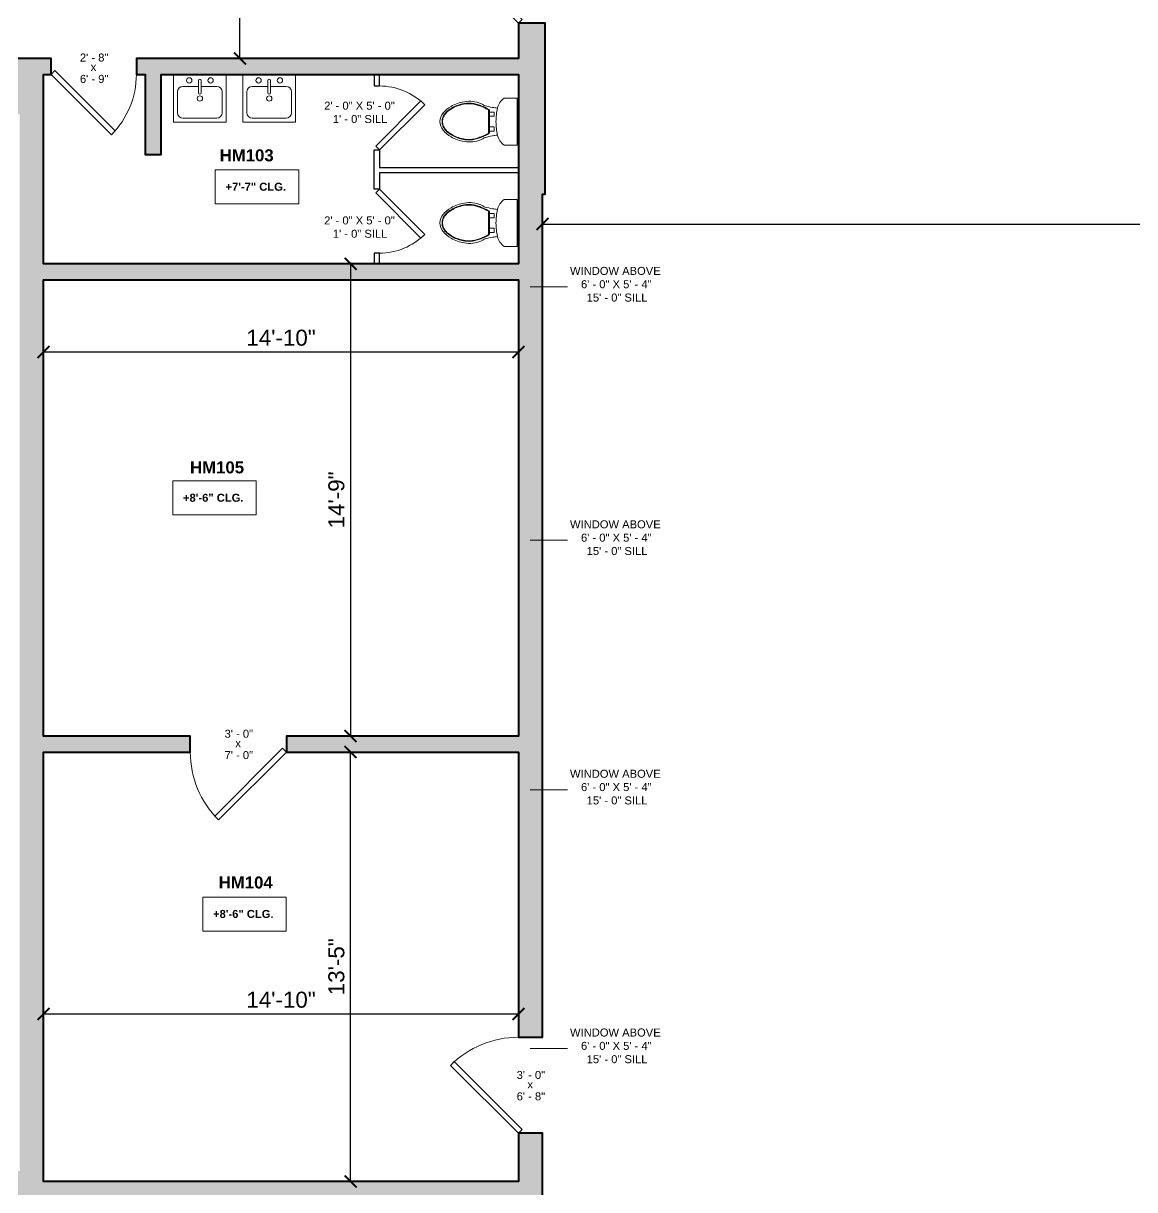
# Model space of a CAD drawing. Header units: inches. Extents: x -2078 to 106214, y -964 to 6385.
# Drawn here: x 73301.3 to 73717.9, y 3817.1 to 4254.3 of the extents above; entities that cross this region are included whole.
import ezdxf

# ---------------------------------------------------------------- set-up
doc = ezdxf.new("R2010")
doc.units = ezdxf.units.IN
doc.header["$MEASUREMENT"] = 0
for name, color, linetype, lineweight in [('A-ANNO', 2, 'Continuous', 5), ('A-ANNO-DIMS', 1, 'Continuous', 9), ('A-DETAIL-2', 20, 'Continuous', 25), ('A-DOOR', 1, 'Continuous', 18), ('A-FIXT', 150, 'Continuous', 9), ('A-WALL', 3, 'Continuous', 40)]:
    doc.layers.add(name, color=color, linetype=linetype, lineweight=lineweight)
doc.layers.add('A-HATCH', color=9, linetype='Continuous')
doc.styles.add('Arial_1', font='arial.ttf', dxfattribs={"height": 0.0625})
doc.styles.add('Arial_2', font='arial.ttf', dxfattribs={"height": 3})
doc.styles.add('Arial_B', font='arialbd.ttf', dxfattribs={"height": 4.5})
doc.styles.add('Arial_B_1', font='arialbd.ttf', dxfattribs={"height": 3})
doc.styles.add('JC', font='arial.ttf', dxfattribs={"height": 0.125})
doc.dimstyles.new('JC-DIMS', dxfattribs={"dimtxt": 0.125, "dimasz": 0.09375, "dimexe": 0.09375, "dimexo": 0.09375, "dimgap": 0.046875, "dimtad": 1, "dimdec": 1, "dimzin": 0, "dimdsep": 46, "dimlunit": 4, "dimtxsty": 'JC', "dimblk": 'ARCHTICK', "dimcen": 0.09, "dimclrd": 1, "dimclre": 1, "dimclrt": 256, "dimadec": 0, "dimazin": 0, "dimtfac": 1, "dimtdec": 1, "dimtofl": 0, "dimtmove": 1, "dimatfit": 3, "dimfxl": 1, "dimtolj": 1, "dimtzin": 0, "dimarcsym": 0})

# ---------------------------------------------------------------- blocks, each defined once
blk = doc.blocks.new('JC_DOOR_SINGLE PANEL - SINGLE DOOR-1455085-EXISTING FLOOR PLAN _HAMILTON GYM_')
at = {"layer": 'A-DOOR', "lineweight": 30}
for p, q in [((-6.63, 25.63), (-8.04, 24.21)), ((-8.04, 24.21), (14.59, 1.59)), ((16, 3), (-6.63, 25.63)), ((14.59, 1.59), (16, 3))]:
    blk.add_line(p, q, dxfattribs=at)
at = {"layer": 'A-DOOR', "lineweight": 9}
blk.add_arc((16, 3), 32, 135, 180, dxfattribs=at)
blk = doc.blocks.new('JC_DOOR_SINGLE PANEL - SINGLE DOOR-1488181-EXISTING FLOOR PLAN _HAMILTON GYM_')
at = {"layer": 'A-DOOR', "lineweight": 30}
for p, q in [((-8.87, -28.54), (16.59, -3.09)), ((16.59, -3.09), (18, -4.5)), ((18, -4.5), (-7.46, -29.96)), ((-7.46, -29.96), (-8.87, -28.54))]:
    blk.add_line(p, q, dxfattribs=at)
at = {"layer": 'A-DOOR', "lineweight": 9}
blk.add_arc((18, -4.5), 36, 180, 225, dxfattribs=at)
blk = doc.blocks.new('JC_DOOR_SINGLE PANEL - SINGLE DOOR-1457404-EXISTING FLOOR PLAN _HAMILTON GYM_')
at = {"layer": 'A-DOOR', "lineweight": 30}
for p, q in [((-8.87, -27.04), (16.59, -1.59)), ((18, -3), (-7.46, -28.46)), ((16.59, -1.59), (18, -3)), ((-7.46, -28.46), (-8.87, -27.04))]:
    blk.add_line(p, q, dxfattribs=at)
at = {"layer": 'A-DOOR', "lineweight": 9}
blk.add_arc((18, -3), 36, 180, 225, dxfattribs=at)
blk = doc.blocks.new('JC_DOUBLE DOOR - DOUBLE DOOR-1460029-EXISTING FLOOR PLAN _HAMILTON GYM_')
at = {"layer": 'A-DOOR', "lineweight": 30}
for p, q in [((-29, 5), (-8.49, 25.51)), ((-7.08, 24.09), (-27.59, 3.59)), ((-8.49, 25.51), (-7.08, 24.09)), ((8.49, 25.51), (7.08, 24.09)), ((7.08, 24.09), (27.59, 3.59)), ((29, 5), (8.49, 25.51)), ((-27.59, 3.59), (-29, 5)), ((27.59, 3.59), (29, 5))]:
    blk.add_line(p, q, dxfattribs=at)
at = {"layer": 'A-DOOR', "lineweight": 9}
for centre, start, end in [((-29, 5), 360, 45), ((29, 5), 135, 180)]:
    blk.add_arc(centre, 29, start, end, dxfattribs=at)
blk = doc.blocks.new('BEST_Toilet-Floor_Mount-KOHLER-Cimarron-K-5310 - Not A Type-See Type Catalog-832360-EXISTING FLOOR PLAN _HAMILTON GYM_')
at = {"layer": 'A-FIXT'}
for p, q in [((8.81, -1), (-8.81, -1)), ((-8.81, -1), (-8.81, -5.97)), ((8.81, -5.97), (8.81, -1)), ((4.25, -11.48), (-4.3, -11.48)), ((4.25, -11.78), (-4.3, -11.78)), ((-3.52, -9.7), (-1.99, -9.7)), ((-3.52, -9.7), (-3.52, -11.48)), ((-1.99, -11.48), (-1.99, -9.7)), ((1.99, -9.7), (3.52, -9.7)), ((1.99, -9.7), (1.99, -11.48)), ((3.52, -11.48), (3.52, -9.7))]:
    blk.add_line(p, q, dxfattribs=at)
for centre, radius, start, end in [((-3.19, -1.64), 7.1, 217.5906, 254.5518), ((-23.44, -6.86), 18.43, 349.205, 354.9347), ((0.79, 24.01), 33.02, 259.7563, 268.6223), ((-0.79, 24.01), 33.02, 271.3777, 280.2437), ((3.19, -1.64), 7.1, 285.4482, 322.4094), ((23.44, -6.86), 18.43, 185.0653, 190.795), ((-7.65, -12.68), 1.75, 321.6816, 345.6648), ((-51.02, -1.6), 46.51, 345.6648, 349.205), ((-4.3, -11.77), 0.299, 90, 175.6962), ((4.25, -11.77), 0.299, 4.3025, 90), ((51.02, -1.6), 46.51, 190.795, 194.3352), ((7.65, -12.68), 1.75, 194.3352, 218.3184), ((3.26, -18.83), 10.9, 157.4214, 190.5786), ((-3.34, -16.09), 3.75, 141.6816, 157.4214), ((3.34, -16.09), 3.75, 22.5786, 38.3184), ((-3.26, -18.83), 10.9, 349.4214, 22.5786), ((6.84, -18.72), 14.45, 188.417, 209.583), ((-6.84, -18.72), 14.45, 330.417, 351.583), ((3.58, -20.57), 10.69, 209.583, 230.417), ((-3.58, -20.57), 10.69, 309.583, 330.417), ((0.06, -24.83), 5.17, 230.417, 269.359), ((-0.06, -24.83), 5.17, 270.641, 309.583)]:
    blk.add_arc(centre, radius, start, end, dxfattribs=at)
for centre, major_axis, ratio, start_param, end_param in [((14.76, -22.69), (-6.72, 21.01), 0.99726, 0.748253, 0.914402), ((-4.29, -11.92), (-0.144, 0), 0.998055, 4.719691, 5.772222), ((4.25, -11.92), (0.144, 0), 0.99807, 0.508647, 1.561187), ((-14.8, -22.7), (5.52, 21.36), 0.996876, 5.312572, 5.478562), ((2.53, -19.12), (-5.56, 7.41), 0.998758, 0.685563, 1.075947), ((10.53, -21.15), (-5.73, 16.58), 0.997479, 0.891055, 0.994325), ((-10.58, -21.15), (5.42, 16.69), 0.997344, 5.270344, 5.373801), ((-2.58, -19.12), (5.48, 7.47), 0.998725, 5.196526, 5.58692), ((10.16, -17.99), (-7.42, 15.32), 0.996871, 1.268614, 1.423842), ((-10.22, -17.99), (7.53, 15.27), 0.997058, 4.86643, 5.021783), ((5.05, -19.56), (-6.32, 9.77), 0.999003, 1.302763, 1.707421), ((-5.1, -19.56), (6.48, 9.66), 0.999368, 4.593631, 4.996279), ((5.41, -19.26), (-8.84, 8.28), 0.998783, 1.463765, 1.511024), ((-5.46, -19.26), (8.86, 8.26), 0.998854, 4.77451, 4.823535)]:
    blk.add_ellipse(centre, major_axis=major_axis, ratio=ratio, start_param=start_param, end_param=end_param, dxfattribs=at)
for points in [[(-4.59, -11.75), (-4.9, -12.29), (-5.45, -13.39), (-5.92, -14.53), (-6.13, -15.11)], [(6.08, -15.1), (5.87, -14.53), (5.4, -13.39), (4.85, -12.29), (4.54, -11.75)], [(-6.66, -16.86), (-6.81, -17.46), (-6.98, -18.68), (-6.92, -19.92), (-6.82, -20.53)], [(-6.13, -15.11), (-6.23, -15.4), (-6.42, -15.97), (-6.59, -16.56), (-6.66, -16.86)], [(6.61, -16.86), (6.54, -16.56), (6.37, -15.97), (6.18, -15.39), (6.08, -15.1)], [(6.78, -20.53), (6.87, -19.92), (6.93, -18.68), (6.76, -17.46), (6.61, -16.86)], [(-6.82, -20.53), (-6.76, -20.97), (-6.59, -21.84), (-6.36, -22.7), (-6.22, -23.13)], [(6.17, -23.13), (6.31, -22.7), (6.54, -21.84), (6.71, -20.97), (6.78, -20.53)], [(-6.22, -23.13), (-5.98, -23.89), (-5.35, -25.36), (-4.43, -26.68), (-3.91, -27.28)], [(3.87, -27.26), (4.39, -26.66), (5.3, -25.35), (5.93, -23.89), (6.17, -23.13)], [(-3.91, -27.28), (-3.84, -27.35), (-3.72, -27.5), (-3.59, -27.64), (-3.52, -27.71)]]:
    blk.add_open_spline(points, degree=3, dxfattribs=at)
for points, knots in [([(-3.51, -27.71), (-3.33, -27.9), (-2.95, -28.25), (-2.07, -28.82), (-0.94, -29.2), (0.37, -29.25), (1.33, -29.05), (2.06, -28.75), (2.57, -28.47), (3.05, -28.12), (3.33, -27.86), (3.47, -27.71)], [0, 0, 0, 0, 0.1, 0.2, 0.4, 0.55, 0.7, 0.775, 0.85, 0.925, 1, 1, 1, 1]), ([(-3.37, -27.58), (-3.2, -27.76), (-2.83, -28.09), (-2.19, -28.5), (-1.5, -28.79), (-0.53, -29.04), (0.73, -29.04), (1.93, -28.63), (2.78, -28.09), (3.15, -27.76), (3.32, -27.58)], [0, 0, 0, 0, 0.1, 0.2, 0.3, 0.4, 0.6, 0.8, 0.9, 1, 1, 1, 1]), ([(3.47, -27.71), (3.53, -27.64), (3.67, -27.49), (3.8, -27.34), (3.87, -27.26)], [-1.50814179, -1.50814179, -1.50814179, -1.50814179, -1.48416303, -1.45965057, -1.45965057, -1.45965057, -1.45965057])]:
    blk.add_open_spline(points, degree=3, knots=knots, dxfattribs=at)
blk = doc.blocks.new('JC_DOOR_SINGLE PANEL - SINGLE DOOR-1483001-EXISTING FLOOR PLAN _HAMILTON GYM_')
at = {"layer": 'A-DOOR', "lineweight": 30}
for p, q in [((-4.97, 17.97), (-6.38, 16.56)), ((12, 1), (-4.97, 17.97)), ((-6.38, 16.56), (10.59, -0.41)), ((10.59, -0.41), (12, 1))]:
    blk.add_line(p, q, dxfattribs=at)
at = {"layer": 'A-DOOR', "lineweight": 9}
blk.add_arc((12, 1), 24, 135, 180, dxfattribs=at)
blk = doc.blocks.new('JC_DOOR_SINGLE PANEL - SINGLE DOOR-1483002-EXISTING FLOOR PLAN _HAMILTON GYM_')
at = {"layer": 'A-DOOR', "lineweight": 30}
for p, q in [((-6.38, -16.56), (10.59, 0.41)), ((10.59, 0.41), (12, -1)), ((12, -1), (-4.97, -17.97)), ((-4.97, -17.97), (-6.38, -16.56))]:
    blk.add_line(p, q, dxfattribs=at)
at = {"layer": 'A-DOOR', "lineweight": 9}
blk.add_arc((12, -1), 24, 180, 225, dxfattribs=at)
blk = doc.blocks.new('JC_KITCHEN SINK - SINK-1475927-EXISTING FLOOR PLAN _HAMILTON GYM_')
at = {"layer": 'A-FIXT'}
for p, q in [((-9.25, 9.04), (-9.25, -8.86)), ((10.48, -8.86), (10.48, 9.04)), ((0.12, 4.54), (-5.75, 4.54)), ((0.12, 6.79), (0.12, 2.09)), ((1.12, 6.79), (1.12, 2.09)), ((6.98, 4.54), (1.12, 4.54)), ((-7.75, 2.54), (-7.75, -5.36)), ((8.98, -5.36), (8.98, 2.54)), ((-5.75, -7.36), (6.98, -7.36)), ((-9.25, -8.86), (10.48, -8.86))]:
    blk.add_line(p, q, dxfattribs=at)
for centre, radius, start, end in [((-5.75, 2.54), 2, 90, 180), ((-3.38, 6.79), 1, 360, 180), ((-3.38, 6.79), 1, 180, 0), ((0.62, 6.79), 0.5, 360, 180), ((4.62, 6.79), 1, 360, 180), ((4.62, 6.79), 1, 180, 360), ((6.98, 2.54), 2, 360, 90), ((0.62, 0), 1, 360, 180), ((0.62, 0), 1, 180, 0), ((0.62, 2.09), 0.5, 180, 0), ((-5.75, -5.36), 2, 180, 270), ((6.98, -5.36), 2, 270, 0)]:
    blk.add_arc(centre, radius, start, end, dxfattribs=at)
blk = doc.blocks.new('JC- existing door Tag_quad - JC- existing door Tag_quad-839775-EXISTING FLOOR PLAN _HAMILTON GYM_')
at = {"layer": 'A-ANNO', "insert": (-0.0234, 0.0378), "char_height": 0.0625, "width": 0.0505, "attachment_point": 1, "style": 'Arial_1', "bg_fill": 3, "box_fill_scale": 1.25, "bg_fill_color": 256, "bg_fill_true_color": 13158600, "bg_fill_transparency": 0}
blk.add_mtext('x', dxfattribs=at)
blk = doc.blocks.new('_ArchTick')
at = {"color": 0, "linetype": 'ByBlock', "const_width": 0.15}
blk.add_lwpolyline([(-0.5, -0.5), (0.5, 0.5)], dxfattribs=at)
blk = doc.blocks.new('*D2761')
at = {"layer": 'A-ANNO-DIMS', "color": 1, "lineweight": -2, "transparency": 16777216}
for p, q in [((73308.86, 3882.93), (73486.86, 3882.93)), ((73308.86, 3882.67), (73308.86, 3878.43)), ((73486.86, 3882.67), (73486.86, 3878.43))]:
    blk.add_line(p, q, dxfattribs=at)
at = {"layer": 'Defpoints', "color": 0, "transparency": 16777216}
for p in [(73308.86, 3887.17), (73486.86, 3887.17), (73486.86, 3882.93)]:
    blk.add_point(p, dxfattribs=at)
at = {"layer": 'A-ANNO-DIMS', "color": 1, "lineweight": -2, "transparency": 16777216, "xscale": 4.5, "yscale": 4.5, "zscale": 4.5, "rotation": 180}
blk.add_blockref('_ArchTick', (73308.86, 3882.93), dxfattribs=at)
at = {"layer": 'A-ANNO-DIMS', "color": 1, "lineweight": -2, "transparency": 16777216, "xscale": 4.5, "yscale": 4.5, "zscale": 4.5}
blk.add_blockref('_ArchTick', (73486.86, 3882.93), dxfattribs=at)
at = {"layer": 'A-ANNO-DIMS', "color": 2, "transparency": 16777216, "insert": (73397.86, 3888.24), "char_height": 6, "width": 0.5739, "attachment_point": 5, "style": 'JC'}
blk.add_mtext('\\A1;14\'-10"', dxfattribs=at)
blk = doc.blocks.new('*D2742')
at = {"layer": 'A-ANNO-DIMS', "color": 1, "lineweight": -2, "transparency": 16777216}
for p, q in [((73308.86, 4131.08), (73486.86, 4131.08)), ((73308.86, 4130.82), (73308.86, 4126.58)), ((73486.86, 4130.82), (73486.86, 4126.58))]:
    blk.add_line(p, q, dxfattribs=at)
at = {"layer": 'Defpoints', "color": 0, "transparency": 16777216}
for p in [(73308.86, 4135.32), (73486.86, 4135.32), (73486.86, 4131.08)]:
    blk.add_point(p, dxfattribs=at)
at = {"layer": 'A-ANNO-DIMS', "color": 1, "lineweight": -2, "transparency": 16777216, "xscale": 4.5, "yscale": 4.5, "zscale": 4.5, "rotation": 180}
blk.add_blockref('_ArchTick', (73308.86, 4131.08), dxfattribs=at)
at = {"layer": 'A-ANNO-DIMS', "color": 1, "lineweight": -2, "transparency": 16777216, "xscale": 4.5, "yscale": 4.5, "zscale": 4.5}
blk.add_blockref('_ArchTick', (73486.86, 4131.08), dxfattribs=at)
at = {"layer": 'A-ANNO-DIMS', "color": 2, "transparency": 16777216, "insert": (73397.86, 4136.39), "char_height": 6, "width": 0.5739, "attachment_point": 5, "style": 'JC'}
blk.add_mtext('\\A1;14\'-10"', dxfattribs=at)
blk = doc.blocks.new('*D2743')
at = {"layer": 'A-ANNO-DIMS', "color": 1, "lineweight": -2, "transparency": 16777216}
for p, q in [((73423.68, 4164.13), (73419.44, 4164.13)), ((73423.94, 4164.13), (73423.94, 3987.13)), ((73423.68, 3987.13), (73419.44, 3987.13))]:
    blk.add_line(p, q, dxfattribs=at)
at = {"layer": 'Defpoints', "color": 0, "transparency": 16777216}
for p in [(73428.18, 4164.13), (73423.94, 3987.13), (73428.18, 3987.13)]:
    blk.add_point(p, dxfattribs=at)
at = {"layer": 'A-ANNO-DIMS', "color": 1, "lineweight": -2, "transparency": 16777216, "xscale": 4.5, "yscale": 4.5, "zscale": 4.5}
for p, rotation in [((73423.94, 4164.13), 90), ((73423.94, 3987.13), 270)]:
    blk.add_blockref('_ArchTick', p, dxfattribs=dict(at, rotation=rotation))
at = {"layer": 'A-ANNO-DIMS', "color": 2, "transparency": 16777216, "insert": (73418.63, 4075.63), "char_height": 6, "width": 0.4874, "attachment_point": 5, "rotation": 90, "style": 'JC'}
blk.add_mtext('\\A1;14\'-9"', dxfattribs=at)
blk = doc.blocks.new('*D2744')
at = {"layer": 'A-ANNO-DIMS', "color": 1, "lineweight": -2, "transparency": 16777216}
for p, q in [((73423.94, 3820.13), (73423.94, 3981.13)), ((73424.2, 3981.13), (73428.44, 3981.13)), ((73424.2, 3820.13), (73428.44, 3820.13))]:
    blk.add_line(p, q, dxfattribs=at)
at = {"layer": 'Defpoints', "color": 0, "transparency": 16777216}
for p in [(73419.7, 3981.13), (73423.94, 3981.13), (73419.7, 3820.13)]:
    blk.add_point(p, dxfattribs=at)
at = {"layer": 'A-ANNO-DIMS', "color": 1, "lineweight": -2, "transparency": 16777216, "xscale": 4.5, "yscale": 4.5, "zscale": 4.5}
for p, rotation in [((73423.94, 3981.13), 90), ((73423.94, 3820.13), 270)]:
    blk.add_blockref('_ArchTick', p, dxfattribs=dict(at, rotation=rotation))
at = {"layer": 'A-ANNO-DIMS', "color": 2, "transparency": 16777216, "insert": (73418.63, 3900.63), "char_height": 6, "width": 0.4874, "attachment_point": 5, "rotation": 90, "style": 'JC'}
blk.add_mtext('\\A1;13\'-5"', dxfattribs=at)
blk = doc.blocks.new('*D2745')
at = {"layer": 'A-ANNO-DIMS', "color": 1, "lineweight": -2, "transparency": 16777216}
for p, q in [((73382.46, 4241.13), (73382.46, 4407.13)), ((73382.71, 4407.13), (73386.96, 4407.13)), ((73382.71, 4241.13), (73386.96, 4241.13))]:
    blk.add_line(p, q, dxfattribs=at)
at = {"layer": 'Defpoints', "color": 0, "transparency": 16777216}
for p in [(73378.21, 4407.13), (73382.46, 4407.13), (73378.21, 4241.13)]:
    blk.add_point(p, dxfattribs=at)
at = {"layer": 'A-ANNO-DIMS', "color": 1, "lineweight": -2, "transparency": 16777216, "xscale": 4.5, "yscale": 4.5, "zscale": 4.5}
for p, rotation in [((73382.46, 4407.13), 90), ((73382.46, 4241.13), 270)]:
    blk.add_blockref('_ArchTick', p, dxfattribs=dict(at, rotation=rotation))
at = {"layer": 'A-ANNO-DIMS', "color": 2, "transparency": 16777216, "insert": (73377.14, 4324.13), "char_height": 6, "width": 0.5739, "attachment_point": 5, "rotation": 90, "style": 'JC'}
blk.add_mtext('\\A1;13\'-10"', dxfattribs=at)
blk = doc.blocks.new('*D2746')
at = {"layer": 'A-ANNO-DIMS', "color": 1, "lineweight": -2, "transparency": 16777216}
for p, q in [((73495.86, 4179.04), (74211.3, 4179.04)), ((73495.86, 4178.78), (73495.86, 4174.54)), ((74211.3, 4178.78), (74211.3, 4174.54))]:
    blk.add_line(p, q, dxfattribs=at)
at = {"layer": 'Defpoints', "color": 0, "transparency": 16777216}
for p in [(73495.86, 4183.28), (74211.3, 4183.28), (74211.3, 4179.04)]:
    blk.add_point(p, dxfattribs=at)
at = {"layer": 'A-ANNO-DIMS', "color": 1, "lineweight": -2, "transparency": 16777216, "xscale": 4.5, "yscale": 4.5, "zscale": 4.5, "rotation": 180}
blk.add_blockref('_ArchTick', (73495.86, 4179.04), dxfattribs=at)
at = {"layer": 'A-ANNO-DIMS', "color": 1, "lineweight": -2, "transparency": 16777216, "xscale": 4.5, "yscale": 4.5, "zscale": 4.5}
blk.add_blockref('_ArchTick', (74211.3, 4179.04), dxfattribs=at)
at = {"layer": 'A-ANNO-DIMS', "color": 2, "transparency": 16777216, "insert": (73853.58, 4184.35), "char_height": 6, "width": 0.4874, "attachment_point": 5, "style": 'JC'}
blk.add_mtext('\\A1;59\'-8"', dxfattribs=at)

msp = doc.modelspace()

# ---------------------------------------------------------------- linework, layer by layer
at = {"layer": 'A-ANNO', "lineweight": 9}
for p, q in [((73505.318, 4155.484), (73491.318, 4155.484)), ((73505.318, 4060.484), (73491.318, 4060.484)), ((73505.318, 3966.984), (73491.318, 3966.984)), ((73505.318, 3869.984), (73491.318, 3869.984))]:
    msp.add_line(p, q, dxfattribs=at)
at = {"layer": 'A-ANNO', "flags": 128}
for points in [[(73373.214, 4199.359), (73404.516, 4199.359), (73404.516, 4186.558), (73373.214, 4186.558)], [(73357.282, 4082.774), (73388.584, 4082.774), (73388.584, 4069.973), (73357.282, 4069.973)], [(73368.548, 3926.774), (73399.85, 3926.774), (73399.85, 3913.973), (73368.548, 3913.973)]]:
    msp.add_lwpolyline(points, close=True, dxfattribs=at)
at = {"layer": 'A-DETAIL-2'}
for points in [[(73432.759, 4235.127), (73432.759, 4230.797), (73434.759, 4230.797), (73434.759, 4235.127)], [(73486.858, 4198.181), (73434.759, 4198.181), (73434.759, 4192.127), (73432.759, 4192.127), (73432.759, 4206.797), (73434.759, 4206.797), (73434.759, 4200.181), (73486.858, 4200.181)], [(73434.759, 4164.127), (73434.759, 4168.127), (73432.759, 4168.127), (73432.759, 4164.127)]]:
    msp.add_lwpolyline(points, dxfattribs=at)

# ---------------------------------------------------------------- block references
at = {"layer": 'A-DOOR'}
for name, p, rotation in [('JC_DOUBLE DOOR - DOUBLE DOOR-1460029-EXISTING FLOOR PLAN _HAMILTON GYM_', (73491.858, 4283.277), 89.99999999999991), ('JC_DOOR_SINGLE PANEL - SINGLE DOOR-1483001-EXISTING FLOOR PLAN _HAMILTON GYM_', (73433.759, 4218.797), 269.9999999999999), ('JC_DOOR_SINGLE PANEL - SINGLE DOOR-1483002-EXISTING FLOOR PLAN _HAMILTON GYM_', (73433.759, 4180.127), 89.99999999999991)]:
    msp.add_blockref(name, p, dxfattribs=dict(at, rotation=rotation))
at = {"layer": 'A-FIXT'}
for p in [(73366.824, 4226.083), (73392.824, 4226.083)]:
    msp.add_blockref('JC_KITCHEN SINK - SINK-1475927-EXISTING FLOOR PLAN _HAMILTON GYM_', p, dxfattribs=at)
at = {"layer": 'A-FIXT', "rotation": 269.9999999999997}
for p in [(73487.443, 4217.431), (73487.443, 4179.431)]:
    msp.add_blockref('BEST_Toilet-Floor_Mount-KOHLER-Cimarron-K-5310 - Not A Type-See Type Catalog-832360-EXISTING FLOOR PLAN _HAMILTON GYM_', p, dxfattribs=at)

# ---------------------------------------------------------------- texts
at = {"layer": 'A-ANNO', "char_height": 3, "width": 13.4835, "attachment_point": 1, "style": 'Arial_2', "bg_fill": 3, "box_fill_scale": 1.25, "bg_fill_color": 256, "bg_fill_true_color": 13158600, "bg_fill_transparency": 0}
for s, insert in [('2\' - 8"', (73322.473, 4242.958)), ('6\' - 9"', (73322.473, 4234.947)), ('3\' - 0"', (73376.693, 3989.48)), ('7\' - 0"', (73376.693, 3981.469)), ('3\' - 0"', (73486.193, 3861.562)), ('6\' - 8"', (73486.193, 3853.551))]:
    msp.add_mtext(s, dxfattribs=dict(at, insert=insert))
at = {"layer": 'A-ANNO', "attachment_point": 1}
for s, insert, char_height, width, style in [('2\' - 0" X 5\' - 0"', (73414.028, 4224.901), 3, 33.4815, 'Arial_2'), ('1\' - 0" SILL', (73417.278, 4219.901), 3, 25.6035, 'Arial_2'), ('HM103', (73374.847, 4207.048), 4.5, 33.936, 'Arial_B'), ('+7\'-7" CLG.', (73377.054, 4194.519), 3, 28.482, 'Arial_B_1'), ('2\' - 0" X 5\' - 0"', (73414.028, 4181.901), 3, 33.4815, 'Arial_2'), ('1\' - 0" SILL', (73417.278, 4176.901), 3, 25.6035, 'Arial_2'), ('WINDOW ABOVE', (73506.195, 4162.976), 3, 43.4805, 'Arial_2'), ('6\' - 0" X 5\' - 4"', (73510.32, 4157.976), 3, 33.4815, 'Arial_2'), ('15\' - 0" SILL', (73512.445, 4152.976), 3, 28.482, 'Arial_2'), ('HM105', (73363.743, 4090.068), 4.5, 44.541, 'Arial_B'), ('+8\'-6" CLG.', (73361.122, 4077.934), 3, 28.482, 'Arial_B_1'), ('WINDOW ABOVE', (73506.195, 4067.976), 3, 43.4805, 'Arial_2'), ('6\' - 0" X 5\' - 4"', (73510.32, 4062.976), 3, 33.4815, 'Arial_2'), ('15\' - 0" SILL', (73512.445, 4057.976), 3, 28.482, 'Arial_2'), ('WINDOW ABOVE', (73506.195, 3974.476), 3, 43.4805, 'Arial_2'), ('6\' - 0" X 5\' - 4"', (73510.32, 3969.476), 3, 33.4815, 'Arial_2'), ('15\' - 0" SILL', (73512.445, 3964.476), 3, 28.482, 'Arial_2'), ('HM104', (73374.493, 3934.463), 4.5, 44.541, 'Arial_B'), ('+8\'-6" CLG.', (73372.388, 3921.934), 3, 28.482, 'Arial_B_1'), ('WINDOW ABOVE', (73506.195, 3877.476), 3, 43.4805, 'Arial_2'), ('6\' - 0" X 5\' - 4"', (73510.32, 3872.476), 3, 33.4815, 'Arial_2'), ('15\' - 0" SILL', (73512.445, 3867.476), 3, 28.482, 'Arial_2')]:
    msp.add_mtext(s, dxfattribs=dict(at, insert=insert, char_height=char_height, width=width, style=style))

# ---------------------------------------------------------------- dimensions: what is measured, and where the dimension line sits
at = {"layer": 'A-ANNO-DIMS'}
for base, p1, p2, picture, middle in [((73382.457, 4407.127), (73378.215, 4241.127), (73378.215, 4407.127), '*D2745', (73377.142, 4324.127)), ((73423.941, 3987.127), (73428.184, 4164.127), (73428.184, 3987.127), '*D2743', (73418.628, 4075.627)), ((73423.941, 3981.127), (73419.699, 3820.127), (73419.699, 3981.127), '*D2744', (73418.626, 3900.627))]:
    dim = msp.add_linear_dim(base=base, p1=p1, p2=p2, angle=90, dimstyle='JC-DIMS', override={"dimclrt": 2}, dxfattribs=at)
    dim.commit()
    dim.dimension.update_dxf_attribs({"geometry": picture, "text_midpoint": middle})
dim = msp.add_linear_dim(base=(74211.295, 4179.04), p1=(73495.858, 4183.282), p2=(74211.295, 4183.282), text='59\'-8"', dimstyle='JC-DIMS', override={"dimclrt": 2}, dxfattribs=at)
dim.commit()
dim.dimension.update_dxf_attribs({"geometry": '*D2746', "text_midpoint": (73853.576, 4184.353)})
for base, p1, p2, picture, middle in [((73486.858, 4131.081), (73308.858, 4135.324), (73486.858, 4135.324), '*D2742', (73397.858, 4136.395)), ((73486.858, 3882.928), (73308.858, 3887.17), (73486.858, 3887.17), '*D2761', (73397.858, 3888.241))]:
    dim = msp.add_linear_dim(base=base, p1=p1, p2=p2, dimstyle='JC-DIMS', override={"dimclrt": 2}, dxfattribs=at)
    dim.commit()
    dim.dimension.update_dxf_attribs({"geometry": picture, "text_midpoint": middle})

# ---------------------------------------------------------------- next in the draw order: hatches: boundary and pattern name
at = {"layer": 'A-HATCH'}
h = msp.add_hatch(color=256, dxfattribs=at)
h.dxf.hatch_style = 1
h.paths.add_polyline_path([(74328.858, 4376.984), (74328.858, 4383.984), (74207.687, 4383.984), (74207.687, 4397.777), (74191.187, 4397.777), (74191.187, 4386.777), (74197.687, 4386.777), (74197.687, 4376.984), (74307.858, 4376.984), (74307.858, 3265.151), (74199.608, 3265.151), (74199.608, 3253.401), (74192.108, 3253.401), (74192.108, 3242.401), (74209.608, 3242.401), (74209.608, 3256.151), (74328.858, 3256.151)])
h.paths.add_polyline_path([(74134.187, 4397.777), (73485.687, 4397.777), (73485.687, 4386.777), (73486.858, 4386.777), (73486.858, 4377.777), (73496.858, 4377.777), (73496.858, 4386.777), (74134.187, 4386.777)])
h.paths.add_polyline_path([(73497.687, 4420.127), (73489.242, 4420.127), (73489.242, 4410.127), (73497.687, 4410.127)])
h.paths.add_polyline_path([(73448.242, 4420.127), (73441.242, 4420.127), (73441.242, 4407.127), (73448.242, 4407.127)])
h.paths.add_polyline_path([(73400.242, 4420.127), (73392.242, 4420.127), (73392.242, 4407.127), (73400.242, 4407.127)])
h.paths.add_polyline_path([(73351.242, 4420.127), (73345.242, 4420.127), (73345.242, 4407.127), (73351.242, 4407.127)])
h.paths.add_polyline_path([(73304.242, 4420.127), (73297.242, 4420.127), (73297.242, 4407.127), (73304.242, 4407.127)])
h.paths.add_polyline_path([(73256.242, 4420.127), (73249.242, 4420.127), (73249.242, 4407.127), (73256.242, 4407.127)])
h.paths.add_polyline_path([(73208.242, 4420.127), (73201.242, 4420.127), (73201.242, 4407.127), (73208.242, 4407.127)])
h.paths.add_polyline_path([(73160.242, 4420.127), (73152.242, 4420.127), (73152.242, 4407.127), (73160.242, 4407.127)])
h.paths.add_polyline_path([(73111.242, 4420.127), (73105.242, 4420.127), (73105.242, 4407.127), (73111.242, 4407.127)])
h.paths.add_polyline_path([(73064.242, 4420.127), (72862.687, 4420.127), (72862.687, 4407.127), (73057.242, 4407.127), (73057.242, 4402.328), (73063.242, 4402.328), (73063.242, 4407.127), (73064.242, 4407.127)])
h.paths.add_polyline_path([(73063.242, 4330.328), (73057.242, 4330.328), (73057.242, 4327.627), (73063.242, 4327.627)])
h.paths.add_polyline_path([(72907.575, 4232.127), (73207.382, 4232.127), (73207.382, 4220.127), (73235.382, 4220.127), (73235.382, 4241.127), (73063.242, 4241.127), (73063.242, 4255.627), (73057.242, 4255.627), (73057.242, 4241.127), (72857.682, 4241.127), (72857.682, 4192.698), (72857.682, 4120.377), (72870.682, 4120.377), (72870.682, 4192.698), (72907.575, 4192.698)])
h.paths.add_polyline_path([(73496.858, 4319.777), (73486.858, 4319.777), (73486.858, 4312.277), (73496.858, 4312.277)])
h.paths.add_polyline_path([(73496.858, 4254.277), (73486.858, 4254.277), (73486.858, 4241.127), (73343.637, 4241.127), (73343.637, 4235.127), (73346.887, 4235.127), (73346.887, 4205.127), (73352.887, 4205.127), (73352.887, 4235.127), (73486.858, 4235.127), (73486.858, 4164.127), (73308.858, 4164.127), (73308.858, 4235.127), (73311.637, 4235.127), (73311.637, 4241.127), (73295.608, 4241.127), (73295.608, 4220.127), (73299.858, 4220.127), (73299.858, 3824.006), (73298.269, 3824.006), (73298.269, 3814.006), (73299.858, 3814.006), (73299.858, 3813.127), (73301.858, 3813.127), (73301.858, 3802.148), (73308.858, 3802.148), (73308.858, 3813.127), (73486.858, 3813.127), (73486.858, 3810.709), (73495.858, 3810.709), (73495.858, 3838.209), (73486.858, 3838.209), (73486.858, 3820.127), (73308.858, 3820.127), (73308.858, 3981.127), (73363.858, 3981.127), (73363.858, 3987.127), (73308.858, 3987.127), (73308.858, 4158.127), (73486.858, 4158.127), (73486.858, 3987.127), (73399.858, 3987.127), (73399.858, 3981.127), (73486.858, 3981.127), (73486.858, 3874.209), (73495.858, 3874.209), (73495.858, 4190.277), (73496.858, 4190.277)])
h.paths.add_polyline_path([(72870.682, 4078.377), (72857.682, 4078.377), (72857.682, 4072.377), (72870.682, 4072.377)])
h.paths.add_polyline_path([(72870.682, 4030.377), (72857.682, 4030.377), (72857.682, 4023.487), (72870.682, 4023.487)])
h.paths.add_polyline_path([(72870.682, 3981.487), (72857.682, 3981.487), (72857.682, 3976.487), (72870.682, 3976.487)])
h.paths.add_polyline_path([(72870.682, 3934.487), (72857.682, 3934.487), (72857.682, 3928.487), (72870.682, 3928.487)])
h.paths.add_polyline_path([(72870.682, 3886.487), (72857.682, 3886.487), (72857.682, 3814.006), (73217.4, 3814.006), (73217.4, 3747.588), (73301.858, 3747.588), (73301.858, 3558.323), (73308.858, 3558.323), (73308.858, 3588.127), (73486.858, 3588.127), (73486.858, 3478.001), (73450.858, 3478.001), (73450.858, 3470.001), (73486.858, 3470.001), (73486.858, 3396.638), (73495.858, 3396.638), (73495.858, 3774.709), (73486.858, 3774.709), (73486.858, 3662.127), (73456.529, 3662.127), (73456.529, 3663.127), (73436.582, 3663.127), (73436.582, 3657.127), (73486.858, 3657.127), (73486.858, 3599.127), (73395.858, 3599.127), (73395.858, 3657.127), (73404.582, 3657.127), (73404.582, 3663.127), (73395.858, 3663.127), (73395.858, 3711.323), (73390.858, 3711.323), (73390.858, 3634.823), (73390.858, 3631.823), (73390.858, 3599.127), (73353.401, 3599.127), (73353.401, 3631.823), (73353.401, 3634.823), (73347.401, 3634.823), (73347.401, 3631.823), (73347.401, 3599.127), (73308.858, 3599.127), (73308.858, 3631.823), (73308.858, 3634.823), (73308.858, 3766.148), (73301.858, 3766.148), (73301.858, 3754.588), (73225.4, 3754.588), (73225.4, 3814.006), (73226.269, 3814.006), (73226.269, 3824.006), (72870.682, 3824.006)])
h.paths.add_polyline_path([(72870.682, 3790.987), (72857.682, 3790.987), (72857.682, 3783.453), (72870.682, 3783.453)], flags=17)
h.paths.add_polyline_path([(72870.682, 3743.453), (72857.682, 3743.453), (72857.682, 3735.453), (72870.682, 3735.453)])
h.paths.add_polyline_path([(72870.682, 3695.453), (72857.682, 3695.453), (72857.682, 3686.953), (72870.682, 3686.953)])
h.paths.add_polyline_path([(72870.682, 3646.953), (72857.682, 3646.953), (72857.682, 3533.006), (72821.858, 3533.006), (72821.858, 3480.756), (72827.858, 3480.756), (72827.858, 3527.006), (72857.682, 3527.006), (72870.682, 3527.006)])
h.paths.add_polyline_path([(72827.858, 3438.756), (72821.858, 3438.756), (72821.858, 3432.167), (72827.858, 3432.167)])
h.paths.add_polyline_path([(72827.858, 3390.167), (72821.858, 3390.167), (72821.858, 3383.382), (72827.858, 3383.382)])
h.paths.add_polyline_path([(72827.858, 3341.382), (72821.858, 3341.382), (72821.858, 3335.407), (72827.858, 3335.407)])
h.paths.add_polyline_path([(72827.858, 3293.407), (72821.858, 3293.407), (72821.858, 3240.001), (72827.858, 3240.001), (72840.987, 3240.001), (72935.858, 3240.001), (72935.858, 3248.001), (72840.987, 3248.001), (72827.858, 3248.001)])
h.paths.add_polyline_path([(73049.608, 3248.001), (73027.858, 3248.001), (73027.858, 3240.001), (73049.608, 3240.001)])
h.paths.add_polyline_path([(73167.108, 3248.001), (73140.608, 3248.001), (73140.608, 3240.001), (73167.108, 3240.001)])
h.paths.add_polyline_path([(73308.858, 3525.323), (73301.858, 3525.323), (73301.858, 3480.001), (73117.858, 3480.001), (73117.858, 3455.001), (73125.858, 3455.001), (73125.858, 3472.001), (73301.858, 3472.001), (73301.858, 3470.001), (73375.108, 3470.001), (73375.108, 3465.251), (73381.108, 3465.251), (73381.108, 3470.001), (73417.858, 3470.001), (73417.858, 3478.001), (73308.858, 3478.001)], flags=17)
h.paths.add_polyline_path([(73495.858, 3339.638), (73486.858, 3339.638), (73486.858, 3283.638), (73480.465, 3283.638), (73480.465, 3275.638), (73486.858, 3275.638), (73486.858, 3242.401), (74134.108, 3242.401), (74134.108, 3253.401), (73495.858, 3253.401)])
h.paths.add_polyline_path([(74211.295, 3443.898), (74197.94, 3443.898), (74197.94, 3428.821), (74211.295, 3428.821)], flags=17)
h.paths.add_polyline_path([(74211.295, 3635.898), (74197.94, 3635.898), (74197.94, 3620.821), (74211.295, 3620.821)], flags=17)
h.paths.add_polyline_path([(74211.295, 3827.898), (74197.44, 3827.898), (74197.44, 3812.821), (74211.295, 3812.821)], flags=17)
h.paths.add_polyline_path([(74211.295, 4019.898), (74197.44, 4019.898), (74197.44, 4004.821), (74211.295, 4004.821)], flags=17)
h.paths.add_polyline_path([(74211.295, 4209.898), (74197.44, 4209.898), (74197.44, 4194.821), (74211.295, 4194.821)], flags=17)
h.paths.add_polyline_path([(73258.108, 3248.001), (73258.108, 3240.001), (73416.858, 3240.001), (73416.858, 3275.638), (73423.465, 3275.638), (73423.465, 3283.638), (73416.858, 3283.638), (73416.858, 3400.001), (73381.108, 3400.001), (73381.108, 3405.251), (73375.108, 3405.251), (73375.108, 3400.001), (73341.084, 3400.001), (73341.084, 3393.001), (73411.858, 3393.001), (73411.858, 3248.001)])
h.paths.add_polyline_path([(73240.858, 3248.001), (73240.858, 3393.001), (73308.084, 3393.001), (73308.084, 3400.001), (73125.858, 3400.001), (73125.858, 3419.001), (73117.858, 3419.001), (73117.858, 3393.001), (73232.858, 3393.001), (73232.858, 3248.001)])

# ---------------------------------------------------------------- next in the draw order: block references
at = {"layer": 'A-DOOR'}
for name, p, rotation in [('JC_DOOR_SINGLE PANEL - SINGLE DOOR-1455085-EXISTING FLOOR PLAN _HAMILTON GYM_', (73327.637, 4238.127), 180), ('JC_DOOR_SINGLE PANEL - SINGLE DOOR-1488181-EXISTING FLOOR PLAN _HAMILTON GYM_', (73491.358, 3856.209), 269.9999999999999)]:
    msp.add_blockref(name, p, dxfattribs=dict(at, rotation=rotation))
msp.add_blockref('JC_DOOR_SINGLE PANEL - SINGLE DOOR-1457404-EXISTING FLOOR PLAN _HAMILTON GYM_', (73381.858, 3984.127), dxfattribs=at)

# ---------------------------------------------------------------- next in the draw order: block references
at = {"layer": 'A-ANNO', "xscale": 48, "yscale": 48, "zscale": 48}
for p in [(73327.637, 4237.605), (73381.858, 3984.127), (73491.358, 3856.209)]:
    msp.add_blockref('JC- existing door Tag_quad - JC- existing door Tag_quad-839775-EXISTING FLOOR PLAN _HAMILTON GYM_', p, dxfattribs=at)

# ---------------------------------------------------------------- next in the draw order: linework, layer by layer
at = {"layer": 'A-WALL'}
msp.add_lwpolyline([(73495.858, 3810.709), (73495.858, 3838.209), (73486.858, 3838.209), (73486.858, 3820.127), (73308.858, 3820.127), (73308.858, 3981.127), (73363.858, 3981.127), (73363.858, 3987.127), (73308.858, 3987.127), (73308.858, 4158.127), (73486.858, 4158.127), (73486.858, 3987.127), (73399.858, 3987.127), (73399.858, 3981.127), (73486.858, 3981.127), (73486.858, 3874.209), (73495.858, 3874.209), (73495.858, 4190.277), (73496.858, 4190.277), (73496.858, 4254.277), (73486.858, 4254.277), (73486.858, 4241.127), (73343.637, 4241.127), (73343.637, 4235.127), (73346.887, 4235.127), (73346.887, 4205.127), (73352.887, 4205.127), (73352.887, 4235.127), (73486.858, 4235.127), (73486.858, 4164.127), (73308.858, 4164.127), (73308.858, 4235.127), (73311.637, 4235.127), (73311.637, 4241.127), (73295.608, 4241.127)], dxfattribs=at)

doc.saveas('drawing.dxf')
